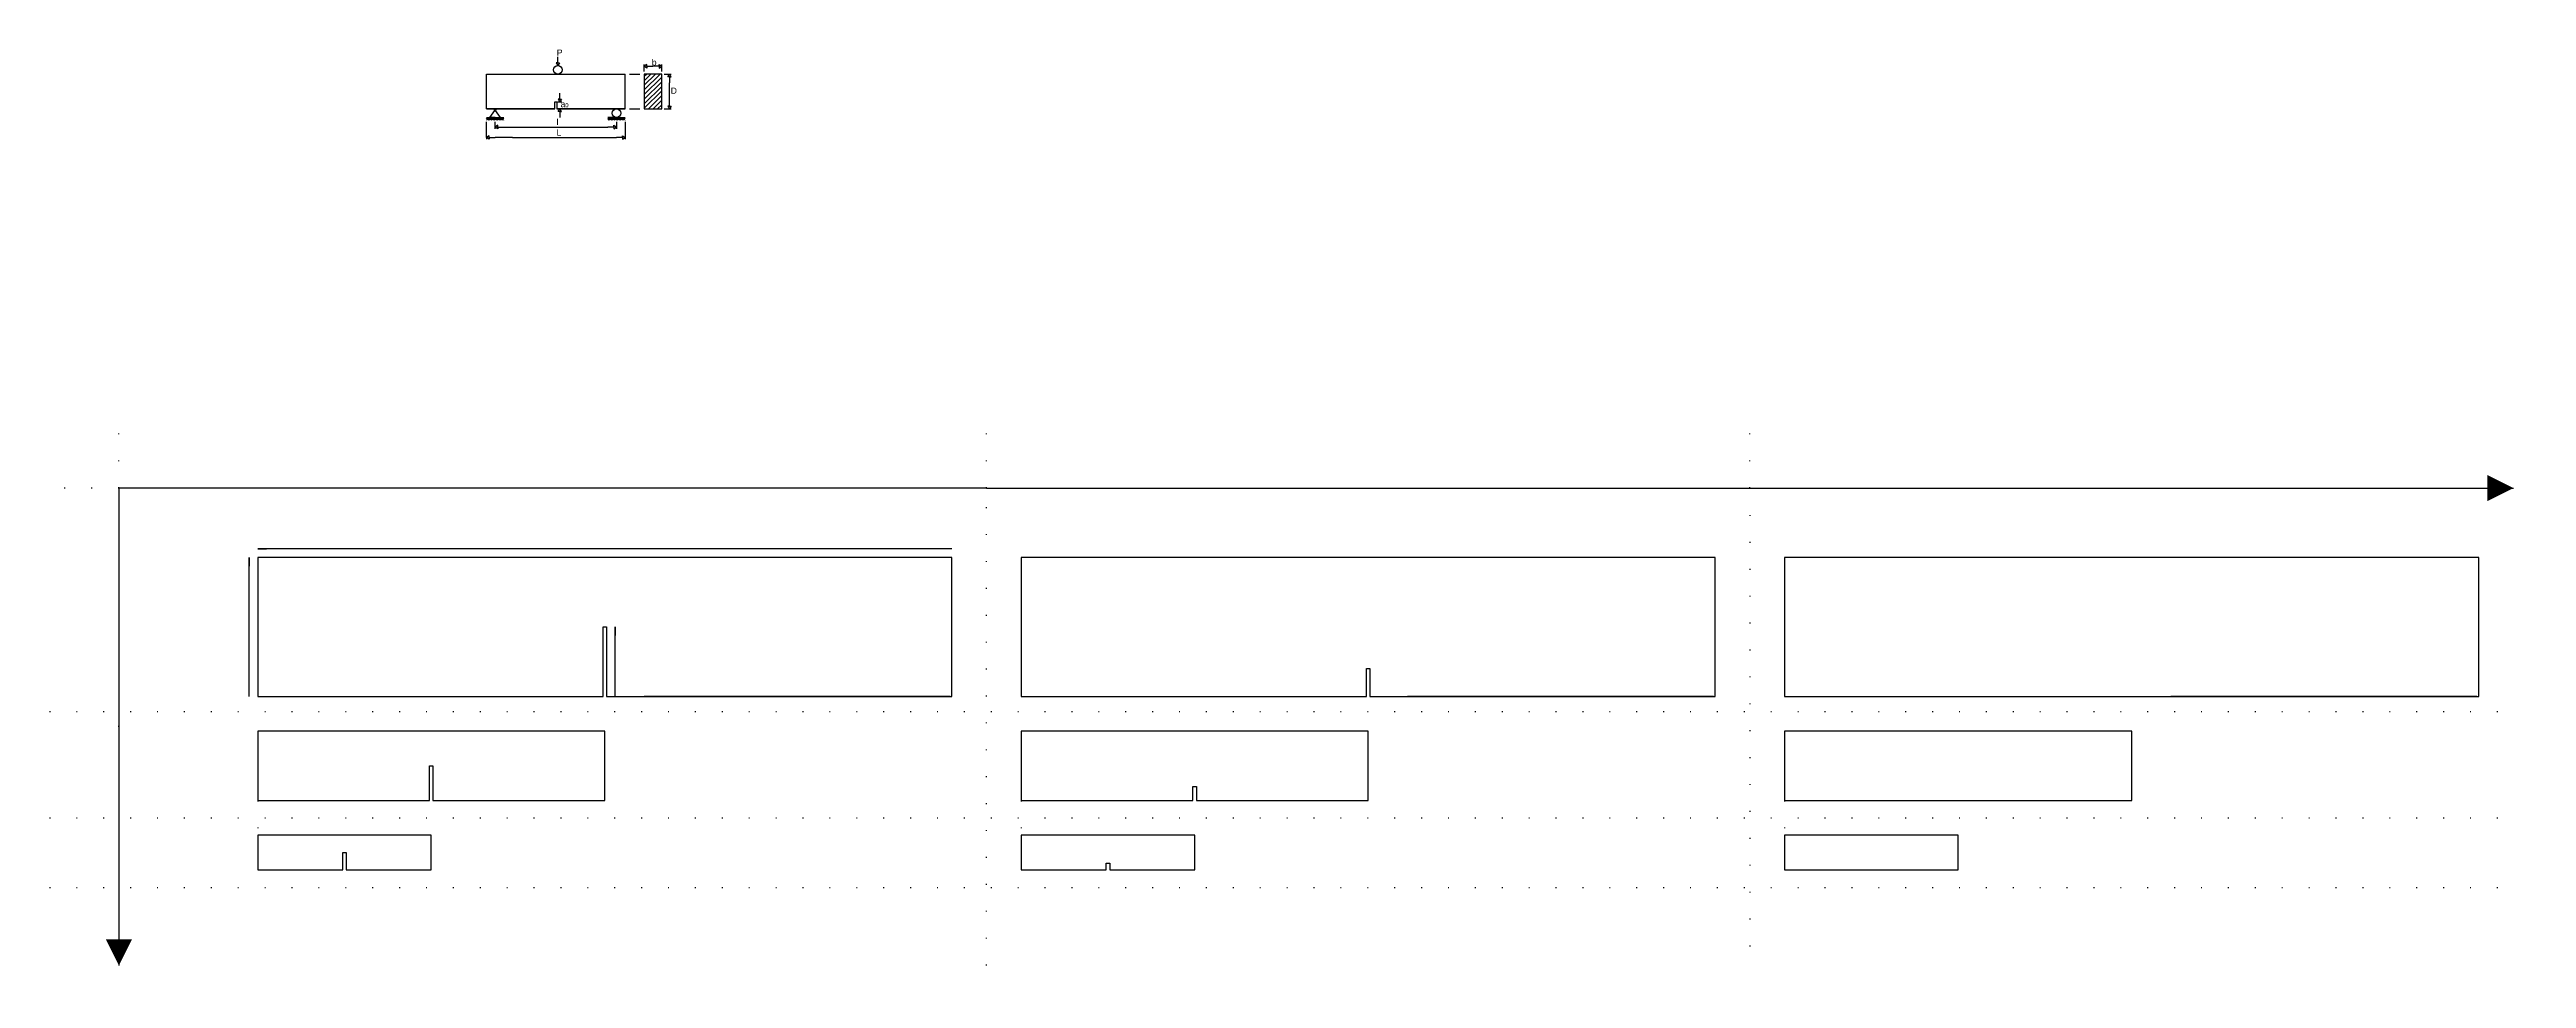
# Model space of a CAD drawing. Header units: inches. Extents: x -21 to 265, y -95 to 12.
import ezdxf

# ---------------------------------------------------------------- set-up
doc = ezdxf.new("R2010")
doc.units = ezdxf.units.IN
doc.header["$MEASUREMENT"] = 0
doc.linetypes.add('ACAD_ISO07W100', pattern=[3, 0, -3])
doc.layers.add('1', color=7, linetype='ACAD_ISO07W100')
doc.styles.get("Standard").update_dxf_attribs({"font": 'arial.ttf'})

msp = doc.modelspace()

# ---------------------------------------------------------------- hatches: boundary and pattern name
h = msp.add_hatch()
h.set_pattern_fill('ANSI31', color=256, scale=3)
h.paths.add_polyline_path([(49.6, 9.12), (47.6, 9.12), (47.6, 5.12), (49.6, 5.12)])
h = msp.add_hatch()
h.set_pattern_fill('ANSI31', color=256)
h.set_pattern_definition([(45, (-14, 2e-15), (-0.08838835, 0.08838835), [])])
h.paths.add_polyline_path([(31.4, 4.12), (29.4, 4.12), (29.4, 3.82), (31.4, 3.82)])
h = msp.add_hatch()
h.set_pattern_fill('ANSI31', color=256)
h.paths.add_polyline_path([(45.4, 4.12), (43.4, 4.12), (43.4, 3.82), (45.4, 3.82)])

# ---------------------------------------------------------------- linework, layer by layer
for p, q in [((29.4, 9.12), (45.4, 9.12)), ((29.4, 5.12), (29.4, 9.12)), ((37.63, 10.42), (37.43, 10.42)), ((37.43, 10.42), (37.63, 10.12)), ((37.63, 10.42), (37.63, 11.12)), ((37.63, 10.42), (37.83, 10.42)), ((37.83, 10.42), (37.63, 10.12)), ((45.4, 5.12), (45.4, 9.12)), ((45.9, 9.12), (46.9, 9.12)), ((46.9, 9.12), (47.1, 9.12)), ((47.6, 9.42), (47.6, 10.22)), ((47.9, 10.22), (47.6, 10.02)), ((47.9, 9.82), (47.6, 10.02)), ((47.6, 9.12), (47.6, 5.12)), ((49.6, 9.12), (47.6, 9.12)), ((47.9, 10.02), (47.9, 10.22)), ((47.9, 10.02), (47.9, 9.82)), ((47.9, 10.02), (48.6, 10.02)), ((49.3, 10.02), (48.6, 10.02)), ((49.3, 10.02), (49.3, 10.22)), ((49.3, 10.22), (49.6, 10.02)), ((49.3, 10.02), (49.3, 9.82)), ((49.3, 9.82), (49.6, 10.02)), ((49.6, 9.72), (49.6, 10.22)), ((49.6, 9.42), (49.6, 9.72)), ((49.6, 5.12), (49.6, 9.12)), ((49.9, 9.12), (50.7, 9.12)), ((50.3, 8.82), (50.5, 9.12)), ((50.5, 8.82), (50.3, 8.82)), ((50.7, 8.82), (50.5, 9.12)), ((50.5, 8.82), (50.7, 8.82)), ((50.5, 8.82), (50.5, 8.12)), ((37.3, 5.12), (37.3, 5.92)), ((37.3, 5.92), (37.5, 5.92)), ((37.5, 5.92), (37.5, 5.12)), ((37.6, 5.92), (38.1, 5.92)), ((37.85, 6.22), (37.65, 6.22)), ((37.65, 6.22), (37.85, 5.92)), ((37.85, 6.22), (37.85, 6.92)), ((37.85, 6.22), (38.05, 6.22)), ((38.05, 6.22), (37.85, 5.92)), ((50.5, 6.12), (50.5, 8.12)), ((50.5, 5.42), (50.5, 6.12)), ((29.4, 5.12), (37.3, 5.12)), ((37.3, 5.12), (29.4, 5.12)), ((29.4, 5.12), (30.4, 5.12)), ((29.4, 4.12), (31.4, 4.12)), ((29.4, 1.82), (29.4, 3.62)), ((29.79, 4.12), (30.35, 4.92)), ((30.4, 4.12), (29.84, 4.12)), ((30.35, 4.92), (30.36, 4.93)), ((30.4, 4.12), (30.96, 4.12)), ((30.4, 2.82), (30.4, 3.62)), ((30.7, 3.22), (30.4, 3.02)), ((30.7, 2.82), (30.4, 3.02)), ((30.45, 4.92), (30.45, 4.93)), ((31.01, 4.12), (30.45, 4.92)), ((30.7, 3.02), (30.7, 3.22)), ((30.7, 3.02), (30.7, 2.82)), ((30.7, 3.02), (31.4, 3.02)), ((31.4, 3.02), (43.4, 3.02)), ((45.4, 5.12), (37.5, 5.12)), ((37.5, 5.12), (45.4, 5.12)), ((37.65, 4.82), (37.85, 5.12)), ((37.85, 4.82), (37.65, 4.82)), ((38.05, 4.82), (37.85, 5.12)), ((37.85, 4.82), (38.05, 4.82)), ((37.85, 4.82), (37.85, 4.12)), ((44.4, 4.12), (43.4, 4.12)), ((43.4, 4.12), (45.4, 4.12)), ((44.1, 3.02), (43.4, 3.02)), ((44.1, 3.02), (44.1, 3.22)), ((44.1, 3.22), (44.4, 3.02)), ((44.1, 3.02), (44.1, 2.82)), ((44.1, 2.82), (44.4, 3.02)), ((45.4, 5.12), (44.4, 5.12)), ((44.4, 3.62), (44.4, 2.82)), ((45.4, 3.62), (45.4, 1.82)), ((45.9, 5.12), (47.1, 5.12)), ((47.6, 5.12), (49.6, 5.12)), ((49.9, 5.12), (50.7, 5.12)), ((50.5, 5.42), (50.3, 5.42)), ((50.3, 5.42), (50.5, 5.12)), ((50.5, 5.42), (50.7, 5.42)), ((50.7, 5.42), (50.5, 5.12)), ((29.7, 2.02), (29.4, 1.82)), ((29.7, 1.62), (29.4, 1.82)), ((29.4, 1.82), (29.4, 1.62)), ((29.7, 1.82), (29.7, 2.02)), ((29.7, 1.82), (29.7, 1.62)), ((29.7, 1.82), (30.4, 1.82)), ((32.4, 1.82), (30.4, 1.82)), ((32.4, 1.82), (44.4, 1.82)), ((45.1, 1.82), (44.4, 1.82)), ((45.1, 1.82), (45.1, 2.02)), ((45.1, 2.02), (45.4, 1.82)), ((45.1, 1.82), (45.1, 1.62)), ((45.1, 1.62), (45.4, 1.82)), ((45.4, 1.82), (45.4, 1.62)), ((87.04, -38.59), (-12.96, -38.59)), ((-12.96, -38.59), (-12.96, -93.59)), ((87.04, -38.59), (175.04, -38.59)), ((175.04, -38.59), (263.04, -38.59)), ((83.04, -45.59), (3.04, -45.59)), ((2.04, -62.59), (2.04, -46.59)), ((83.04, -46.59), (3.04, -46.59)), ((3.04, -46.59), (3.04, -62.59)), ((83.04, -62.59), (83.04, -46.59)), ((171.04, -46.59), (91.04, -46.59)), ((91.04, -46.59), (91.04, -62.59)), ((171.04, -62.59), (171.04, -46.59)), ((259.04, -46.59), (179.04, -46.59)), ((179.04, -46.59), (179.04, -62.59)), ((259.04, -62.59), (259.04, -46.59)), ((42.84, -62.59), (42.84, -54.59)), ((42.84, -54.59), (43.24, -54.59)), ((43.24, -54.59), (43.24, -62.59)), ((44.24, -61.59), (44.24, -54.59)), ((130.84, -62.59), (130.84, -59.39)), ((130.84, -59.39), (131.24, -59.39)), ((131.24, -59.39), (131.24, -62.59)), ((3.04, -62.59), (42.84, -62.59)), ((3.04, -62.59), (42.84, -62.59)), ((43.24, -62.59), (47.17, -62.59)), ((43.24, -62.59), (47.17, -62.59)), ((47.17, -62.59), (47.57, -62.59)), ((82.84, -62.59), (47.57, -62.59)), ((47.57, -62.59), (82.84, -62.59)), ((47.57, -62.59), (83.04, -62.59)), ((47.57, -62.59), (49.57, -62.59)), ((91.04, -62.59), (130.84, -62.59)), ((91.04, -62.59), (130.84, -62.59)), ((131.24, -62.59), (135.17, -62.59)), ((131.24, -62.59), (135.17, -62.59)), ((135.17, -62.59), (135.57, -62.59)), ((135.57, -62.59), (171.04, -62.59)), ((135.57, -62.59), (170.84, -62.59)), ((170.84, -62.59), (135.57, -62.59)), ((179.04, -62.59), (223.17, -62.59)), ((179.04, -62.59), (223.17, -62.59)), ((223.17, -62.59), (223.57, -62.59)), ((223.57, -62.59), (259.04, -62.59)), ((223.57, -62.59), (258.84, -62.59)), ((258.84, -62.59), (223.57, -62.59)), ((43.04, -66.59), (3.04, -66.59)), ((3.04, -66.59), (3.04, -74.59)), ((43.04, -74.59), (43.04, -66.59)), ((131.04, -66.59), (91.04, -66.59)), ((91.04, -66.59), (91.04, -74.59)), ((131.04, -74.59), (131.04, -66.59)), ((219.04, -66.59), (179.04, -66.59)), ((179.04, -66.59), (179.04, -74.59)), ((219.04, -74.59), (219.04, -66.59)), ((22.84, -74.59), (22.84, -70.59)), ((22.84, -70.59), (23.24, -70.59)), ((23.24, -70.59), (23.24, -74.59)), ((110.84, -74.59), (110.84, -72.99)), ((110.84, -72.99), (111.24, -72.99)), ((111.24, -72.99), (111.24, -74.59)), ((3.04, -74.59), (22.84, -74.59)), ((23.24, -74.59), (43.04, -74.59)), ((23.24, -74.59), (25.24, -74.59)), ((91.04, -74.59), (110.84, -74.59)), ((111.24, -74.59), (131.04, -74.59)), ((111.24, -74.59), (113.24, -74.59)), ((179.04, -74.59), (198.84, -74.59)), ((198.84, -74.59), (199.24, -74.59)), ((199.24, -74.59), (219.04, -74.59)), ((199.24, -74.59), (201.24, -74.59)), ((23.04, -78.59), (3.04, -78.59)), ((3.04, -78.59), (3.04, -82.59)), ((23.04, -82.59), (23.04, -78.59)), ((111.04, -78.59), (91.04, -78.59)), ((91.04, -78.59), (91.04, -82.59)), ((111.04, -82.59), (111.04, -78.59)), ((199.04, -78.59), (179.04, -78.59)), ((179.04, -78.59), (179.04, -82.59)), ((199.04, -82.59), (199.04, -78.59)), ((3.04, -82.59), (12.84, -82.59)), ((3.04, -82.59), (12.84, -82.59)), ((12.84, -82.59), (12.84, -80.59)), ((12.84, -80.59), (13.24, -80.59)), ((13.24, -80.59), (13.24, -82.59)), ((13.24, -82.59), (23.04, -82.59)), ((13.24, -82.59), (15.24, -82.59)), ((13.24, -82.59), (14.24, -82.59)), ((91.04, -82.59), (100.84, -82.59)), ((91.04, -82.59), (100.84, -82.59)), ((100.84, -82.59), (100.84, -81.79)), ((100.84, -81.79), (101.24, -81.79)), ((101.24, -81.79), (101.24, -82.59)), ((101.24, -82.59), (111.04, -82.59)), ((101.24, -82.59), (103.24, -82.59)), ((101.24, -82.59), (102.24, -82.59)), ((179.04, -82.59), (188.84, -82.59)), ((179.04, -82.59), (188.84, -82.59)), ((188.84, -82.59), (189.24, -82.59)), ((189.24, -82.59), (199.04, -82.59)), ((189.24, -82.59), (191.24, -82.59)), ((189.24, -82.59), (190.24, -82.59))]:
    msp.add_line(p, q)
for points in [[(263.04, -38.59, 0, 3, 0), (260.04, -38.59, 3, 3, 0)], [(-12.96, -93.59, 0, 3, 0), (-12.96, -90.59, 3, 3, 0)]]:
    msp.add_lwpolyline(points, format="xyseb")
for points in [[(3.04, -45.59), (4.04, -45.59)], [(83.04, -45.59), (82.04, -45.59)], [(2.04, -46.59), (2.04, -47.59)], [(44.24, -54.59), (44.24, -55.59)], [(2.04, -62.59), (2.04, -61.59)], [(44.24, -62.59), (44.24, -61.59)]]:
    msp.add_lwpolyline(points)
for centre, radius in [((37.63, 9.62), 0.5), ((30.4, 5.02), 0.1), ((44.4, 4.62), 0.5)]:
    msp.add_circle(centre, radius)
at = {"layer": '1'}
for p, q in [((-12.96, -38.59), (-12.96, -30.59)), ((87.04, -38.59), (87.04, -30.59)), ((175.04, -38.59), (175.04, -30.59)), ((-12.96, -38.59), (-20.96, -38.59)), ((-12.96, -38.59), (-12.96, -62.59)), ((87.04, -93.59), (87.04, -38.59)), ((175.04, -38.59), (175.04, -93.59)), ((42.84, -62.59), (42.84, -54.59)), ((42.84, -54.59), (43.24, -54.59)), ((43.24, -54.59), (43.24, -62.59)), ((-12.96, -62.59), (-12.96, -66.09)), ((3.04, -62.59), (42.84, -62.59)), ((43.24, -62.59), (43.24, -62.59)), ((-20.96, -64.34), (263.04, -64.34)), ((-12.96, -66.09), (-12.96, -64.34)), ((-20.96, -76.59), (263.04, -76.59)), ((3.04, -74.59), (3.04, -78.59)), ((91.04, -74.59), (91.04, -78.59)), ((179.04, -74.59), (179.04, -78.59)), ((-20.96, -84.59), (263.04, -84.59))]:
    msp.add_line(p, q, dxfattribs=at)

# ---------------------------------------------------------------- texts
at = {"attachment_point": 1}
for s, insert, char_height in [('P', (37.51, 11.95), 0.712), ('b', (48.46, 10.83), 0.712), ('a{\\H0.66667x;0}', (37.94, 6.01), 0.7119), ('D', (50.64, 7.56), 0.712), ('l', (37.48, 3.95), 0.712), ('L', (37.48, 2.75), 0.712)]:
    msp.add_mtext_dynamic_manual_height_columns(s, width=0.4041, gutter_width=1, heights=[0], dxfattribs=dict(at, insert=insert, char_height=char_height))

doc.saveas('drawing.dxf')
